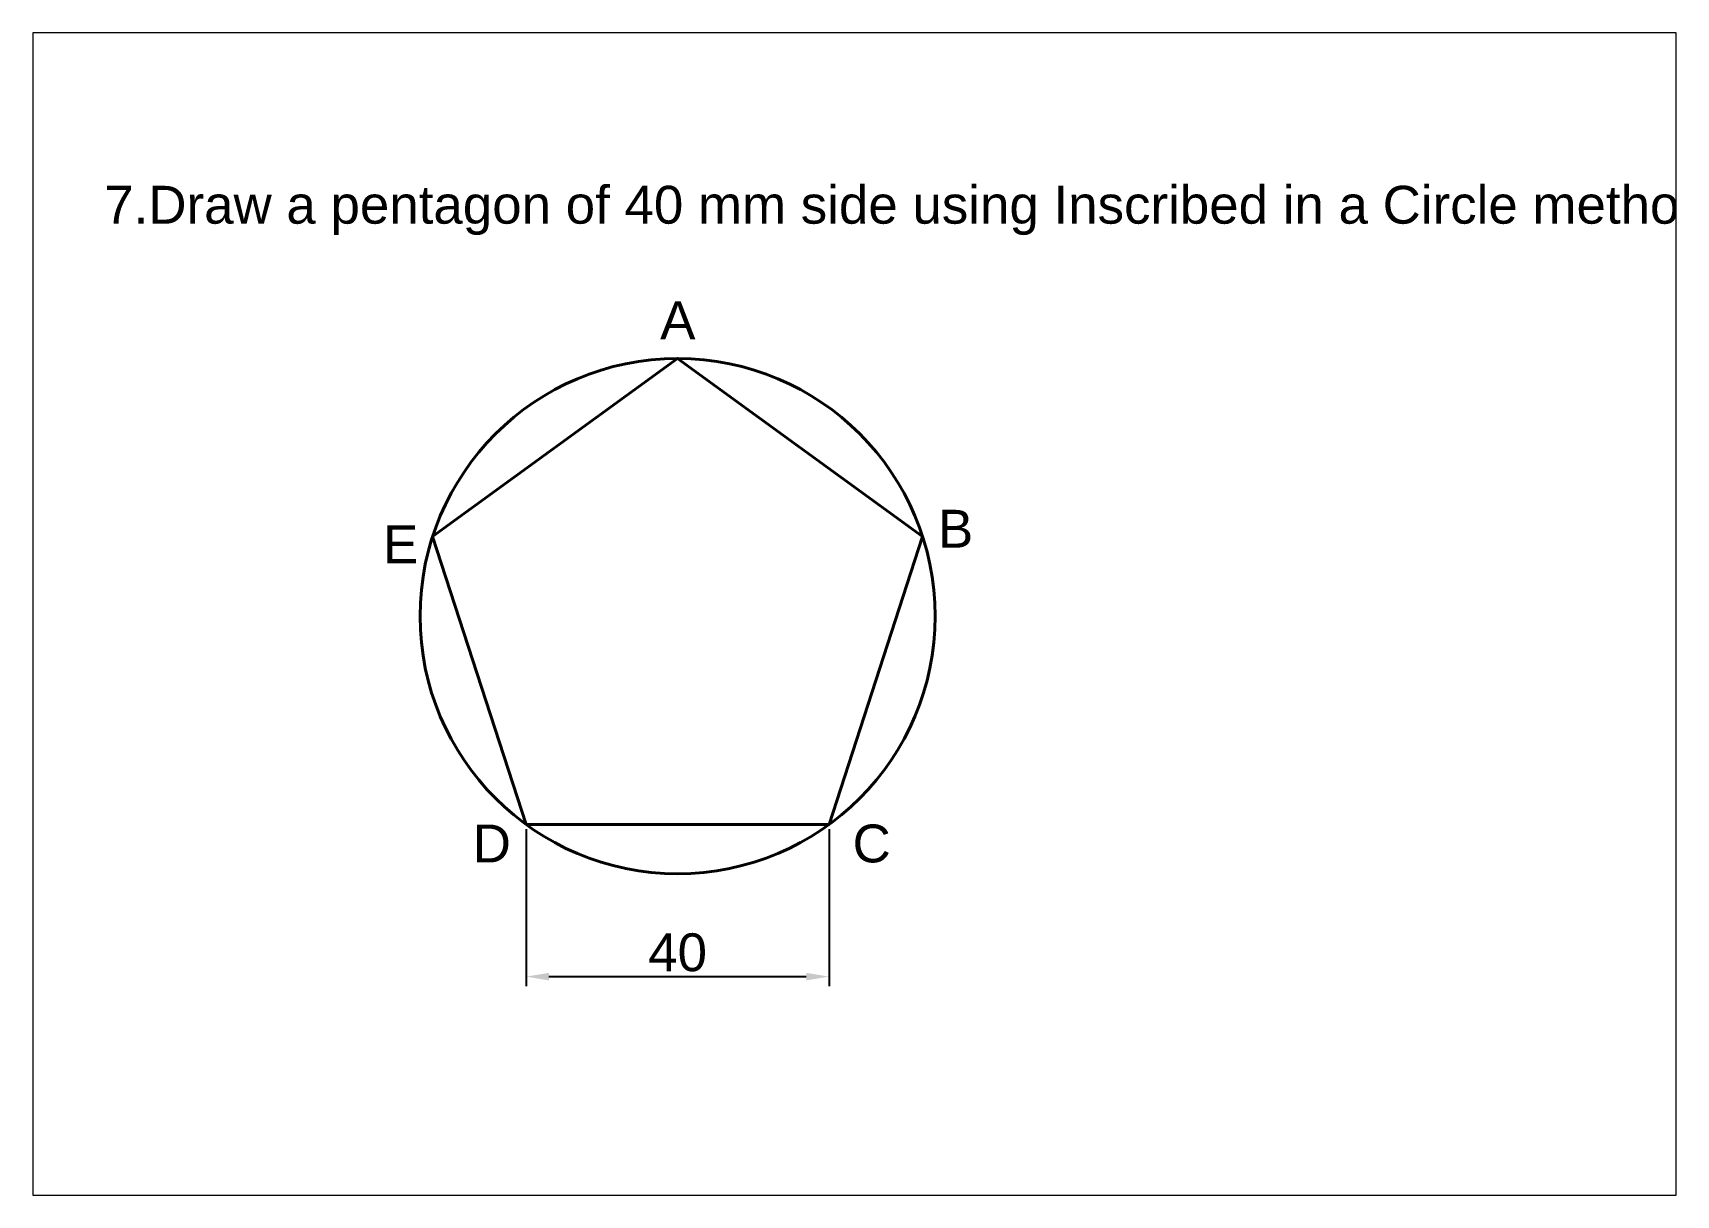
# Paper-space layout 'Layout7' of a CAD drawing. Header units: millimetres. Extents: x 30 to 267, y 21 to 189.
# The model-space entities are those that its viewports show. They can reach past a viewport. Long polylines and large blocks are cut down to what shows.
import ezdxf

# ---------------------------------------------------------------- set-up
doc = ezdxf.new("R2010")
doc.units = ezdxf.units.MM
doc.header["$PDMODE"] = 35
doc.header["$PDSIZE"] = 5
doc.styles.get("Standard").update_dxf_attribs({"font": 'arial.ttf'})
doc.dimstyles.new('ISO-25', dxfattribs={"dimtxt": 5, "dimasz": 3, "dimexe": 1.25, "dimexo": 0.625, "dimtad": 1, "dimtih": 1, "dimtoh": 1, "dimtxsty": 'Standard', "dimcen": 2.5, "dimadec": 0, "dimazin": 0, "dimtfac": 1, "dimtmove": 0, "dimatfit": 3, "dimfxl": 1, "dimarcsym": 0})

# ---------------------------------------------------------------- blocks, each defined once
blk = doc.blocks.new('*D15')
at = {"color": 0, "lineweight": -2, "transparency": 16777216}
for p, q in [((3407.02, 1523.27), (3407.02, 1502.56)), ((3447.02, 1523.27), (3447.02, 1502.56)), ((3410.02, 1503.81), (3444.02, 1503.81))]:
    blk.add_line(p, q, dxfattribs=at)
at = {"color": 0, "transparency": 16777216}
for points in [[(3410.02, 1504.31), (3410.02, 1503.31), (3407.02, 1503.81)], [(3444.02, 1504.31), (3444.02, 1503.31), (3447.02, 1503.81)]]:
    blk.add_solid(points, dxfattribs=at)
at = {"layer": 'Defpoints', "color": 0, "transparency": 16777216}
for p in [(3407.02, 1523.89), (3447.02, 1523.89), (3447.02, 1503.81)]:
    blk.add_point(p, dxfattribs=at)
at = {"color": 0, "lineweight": 40, "transparency": 16777216, "insert": (3427.02, 1506.99), "char_height": 5, "attachment_point": 5}
blk.add_mtext('40', dxfattribs=at)

msp = doc.modelspace()

# ---------------------------------------------------------------- linework, layer by layer
at = {"lineweight": 40}
msp.add_lwpolyline([(3407.022, 1523.894), (3447.022, 1523.894), (3459.383, 1561.936), (3427.022, 1585.447), (3394.662, 1561.936)], close=True, dxfattribs=at)
msp.add_circle((3427.022, 1551.421), 34.026, dxfattribs=at)

# ---------------------------------------------------------------- texts
at = {"lineweight": 40, "char_height": 5, "attachment_point": 1}
for s, width, insert in [('7.Draw a pentagon of 40 mm side using Inscribed in a Circle method.', 202.70783, (3351.279, 1608.247)), ('A', 13.0686, (3424.713, 1592.992)), ('B', 8.34185, (3461.417, 1565.458)), ('E', 11.90959, (3388.108, 1563.402)), ('D', 12.45286, (3399.956, 1523.894)), ('C', 14.35435, (3450.133, 1523.894))]:
    msp.add_mtext_dynamic_manual_height_columns(s, width=width, gutter_width=25, heights=[0], dxfattribs=dict(at, insert=insert))

# ---------------------------------------------------------------- dimensions: what is measured, and where the dimension line sits
at = {"lineweight": 40}
dim = msp.add_linear_dim(base=(3447.022, 1503.814), p1=(3407.022, 1523.894), p2=(3447.022, 1523.894), dimstyle='ISO-25', dxfattribs=at)
dim.commit()
dim.dimension.update_dxf_attribs({"geometry": '*D15', "text_midpoint": (3427.022, 1506.992)})

psp = doc.layouts.new('Layout7')

# ---------------------------------------------------------------- viewports
at = {"layer": '0'}
psp.add_viewport(center=(148.5, 105), size=(237.6, 168), view_center_point=(3450.387, 1551.699), view_height=153.48922, dxfattribs=at)

doc.saveas('drawing.dxf')
